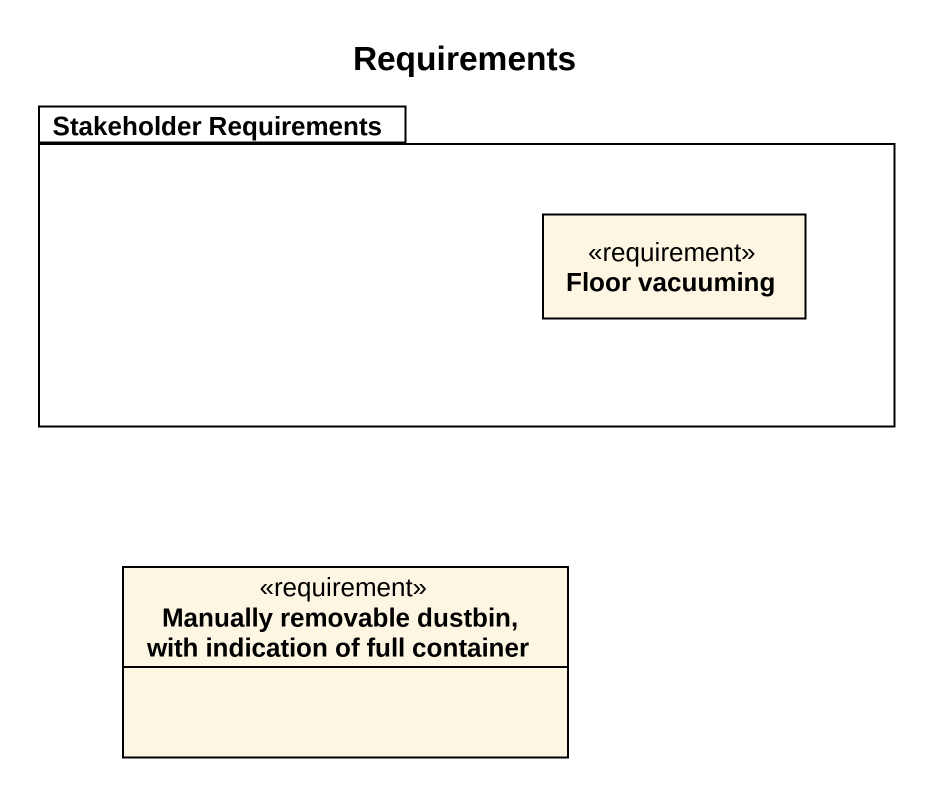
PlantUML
@startuml
title Requirements
hide circle
hide empty members
package "Stakeholder Requirements" as Stakeholder_Requirements {
  class "Floor vacuuming" as Floor_vacuuming <<requirement>>
}
class "Manually removable dustbin, with indication of full container" as Manually_removable_dustbin <<requirement>>
@enduml
